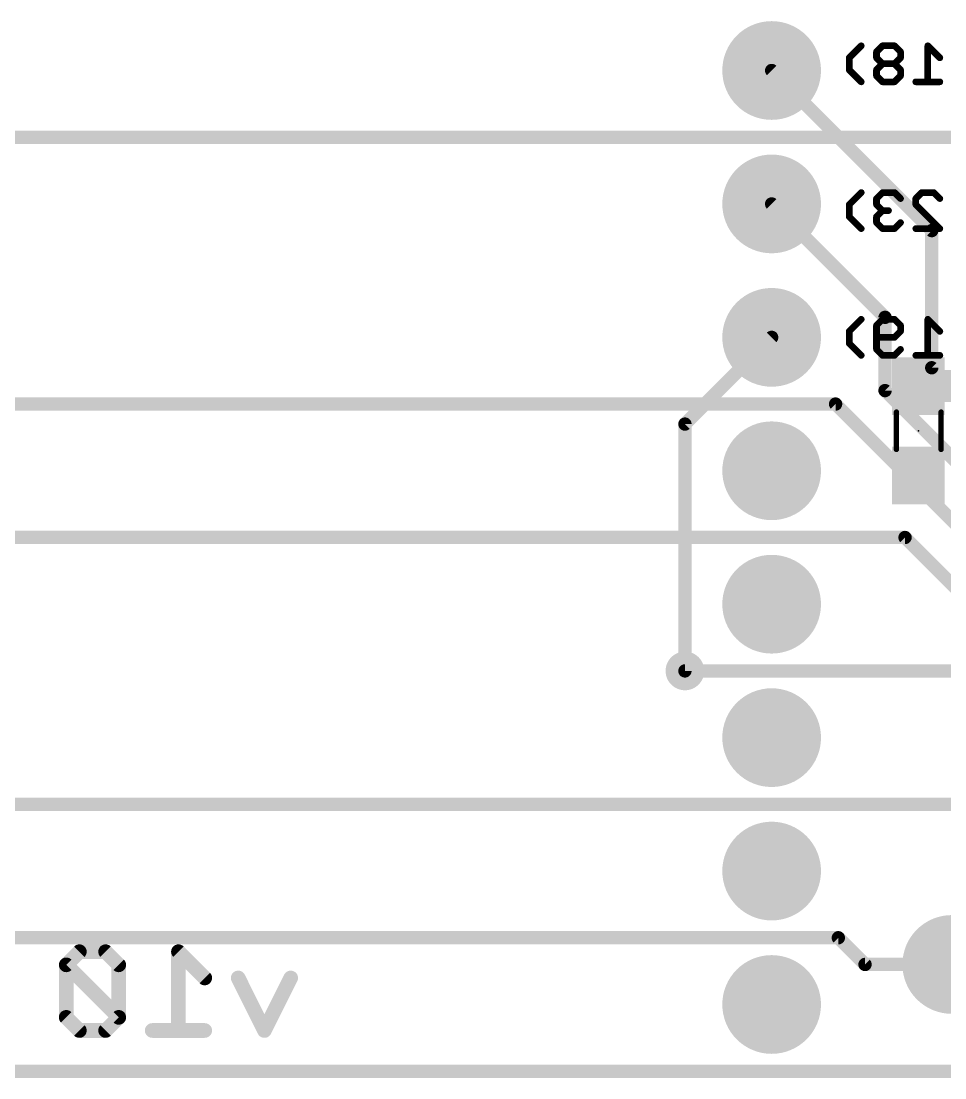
# Model space of a CAD drawing. Extents: x -8 to 102, y -79 to 54.
# Drawn here: x 17.46 to 35.05, y -0.13 to 19.99 of the extents above; entities that cross this region are included whole.
import ezdxf

# ---------------------------------------------------------------- set-up
doc = ezdxf.new("R2010")
doc.units = 0
for name, color, linetype in [('1', 12, 'CONTINUOUS'), ('16', 132, 'CONTINUOUS'), ('17', 110, 'CONTINUOUS'), ('18', 110, 'CONTINUOUS'), ('20', 53, 'CONTINUOUS'), ('22', 40, 'CONTINUOUS'), ('23', 53, 'CONTINUOUS'), ('51', 53, 'CONTINUOUS')]:
    doc.layers.add(name, color=color, linetype=linetype)

# ---------------------------------------------------------------- blocks, each defined once
blk = doc.blocks.new('ROUNDP')
at = {"const_width": 0.5}
blk.add_lwpolyline([(0, -0.25, 1), (0, 0.25, 1), (0, -0.25)], format="xyb", dxfattribs=at)
blk = doc.blocks.new('RECT')
blk.add_solid([(-0.5, -0.5), (0.5, -0.5), (-0.5, 0.5), (0.5, 0.5)])
blk = doc.blocks.new('ROUNDV')
at = {"const_width": 0.5}
blk.add_lwpolyline([(0, -0.25, 1), (0, 0.25, 1), (0, -0.25)], format="xyb", dxfattribs=at)

msp = doc.modelspace()

# ---------------------------------------------------------------- linework, layer by layer
at = {"layer": '1'}
for points, const_width in [([(36.195, 17.78), (10.16, 17.78)], 0.254), ([(31.75, 13.97), (30.099, 12.319)], 0.254), ([(34.544, 13.042), (36.957, 13.042)], 0.6096), ([(30.099, 12.319), (30.099, 7.62)], 0.254), ([(33.02, 2.54), (10.16, 2.54)], 0.254), ([(33.528, 2.032), (33.02, 2.54)], 0.254), ([(35.179, 2.032), (33.528, 2.032)], 0.254), ([(0, 0), (101.6, 0)], 0.254)]:
    msp.add_lwpolyline(points, dxfattribs=dict(at, const_width=const_width))
for points, const_width in [([(31.7949, 13.9251, 1), (31.7051, 14.0149)], 0.127), ([(34.544, 13.1944, 1), (34.544, 12.8896)], 0.3048), ([(30.1625, 12.319, 1), (30.0355, 12.319)], 0.127), ([(30.0541, 12.3639, 1), (30.1439, 12.2741)], 0.127), ([(30.0355, 7.62, 1), (30.1625, 7.62)], 0.127), ([(33.0649, 2.5849, 1), (32.9751, 2.4951)], 0.127), ([(33.02, 2.4765, 1), (33.02, 2.6035)], 0.127), ([(33.528, 2.0955, 1), (33.528, 1.9685)], 0.127), ([(33.4831, 1.9871, 1), (33.5729, 2.0769)], 0.127)]:
    msp.add_lwpolyline(points, format="xyb", dxfattribs=dict(at, const_width=const_width))
at = {"layer": '16'}
for points, const_width in [([(34.798, 16.002), (31.75, 19.05)], 0.254), ([(33.909, 14.351), (31.75, 16.51)], 0.254), ([(34.798, 13.3911), (34.798, 16.002)], 0.254), ([(33.909, 12.9563), (33.909, 14.351)], 0.254), ([(38.1307, 10.0584), (34.798, 13.3911)], 0.254), ([(37.4673, 9.398), (33.909, 12.9563)], 0.254), ([(32.9674, 12.7), (10.16, 12.7)], 0.254), ([(36.9045, 8.763), (32.9674, 12.7)], 0.254), ([(34.29, 10.16), (10.16, 10.16)], 0.254), ([(36.322, 8.128), (34.29, 10.16)], 0.254), ([(35.56, 7.62), (30.099, 7.62)], 0.254), ([(12.7, 5.08), (43.5081, 5.08)], 0.254), ([(18.569, 2.2746), (18.3191, 2.0246)], 0.2794), ([(19.069, 2.2746), (18.569, 2.2746)], 0.2794), ([(19.319, 2.0246), (19.069, 2.2746)], 0.2794), ([(20.9561, 1.7746), (20.4562, 2.2746)], 0.2794), ([(20.4562, 2.2746), (20.4562, 0.7747)], 0.2794), ([(18.3191, 2.0246), (18.3191, 1.0247)], 0.2794), ([(19.319, 1.0247), (18.3191, 2.0246)], 0.2794), ([(19.319, 1.0247), (19.319, 2.0246)], 0.2794), ([(22.0933, 0.7747), (21.5934, 1.7746)], 0.2794), ([(22.5933, 1.7746), (22.0933, 0.7747)], 0.2794), ([(18.3191, 1.0247), (18.569, 0.7747)], 0.2794), ([(19.069, 0.7747), (19.319, 1.0247)], 0.2794), ([(18.569, 0.7747), (19.069, 0.7747)], 0.2794), ([(20.9561, 0.7747), (19.9562, 0.7747)], 0.2794), ([(0, 0), (101.6, 0)], 0.254)]:
    msp.add_lwpolyline(points, dxfattribs=dict(at, const_width=const_width))
for points, const_width in [([(31.7949, 19.0949, 1), (31.7051, 19.0051)], 0.127), ([(31.7949, 16.5549, 1), (31.7051, 16.4651)], 0.127), ([(34.8615, 16.002, 1), (34.7345, 16.002)], 0.127), ([(34.7531, 15.9571, 1), (34.8429, 16.0469)], 0.127), ([(33.9725, 14.351, 1), (33.8455, 14.351)], 0.127), ([(33.8641, 14.3061, 1), (33.9539, 14.3959)], 0.127), ([(34.8429, 13.436, 1), (34.7531, 13.3462)], 0.127), ([(34.7345, 13.3911, 1), (34.8615, 13.3911)], 0.127), ([(33.9539, 13.0012, 1), (33.8641, 12.9114)], 0.127), ([(33.8455, 12.9563, 1), (33.9725, 12.9563)], 0.127), ([(33.0124, 12.7449, 1), (32.9225, 12.6551)], 0.127), ([(32.9674, 12.6365, 1), (32.9674, 12.7635)], 0.127), ([(34.3349, 10.2049, 1), (34.2451, 10.1151)], 0.127), ([(34.29, 10.0965, 1), (34.29, 10.2235)], 0.127), ([(30.099, 7.6835, 1), (30.099, 7.5565)], 0.127), ([(18.569, 2.3444, 1), (18.569, 2.2047)], 0.1397), ([(18.6184, 2.2252, 1), (18.5197, 2.324)], 0.1397), ([(19.1184, 2.324, 1), (19.0196, 2.2252)], 0.1397), ([(19.069, 2.2047, 1), (19.069, 2.3444)], 0.1397), ([(20.526, 2.2746, 1), (20.3863, 2.2746)], 0.1397), ([(20.5056, 2.324, 1), (20.4068, 2.2252)], 0.1397), ([(18.3889, 2.0246, 1), (18.2492, 2.0246)], 0.1397), ([(18.3685, 2.074, 1), (18.2697, 1.9752)], 0.1397), ([(18.2697, 2.074, 1), (18.3685, 1.9752)], 0.1397), ([(19.3888, 2.0246, 1), (19.2491, 2.0246)], 0.1397), ([(19.2696, 1.9752, 1), (19.3684, 2.074)], 0.1397), ([(20.9068, 1.7252, 1), (21.0055, 1.824)], 0.1397), ([(21.6559, 1.8059, 1), (21.5309, 1.7434)], 0.1397), ([(22.6558, 1.7434, 1), (22.5308, 1.8059)], 0.1397), ([(18.2492, 1.0247, 1), (18.3889, 1.0247)], 0.1397), ([(18.3685, 1.0741, 1), (18.2697, 0.9753)], 0.1397), ([(19.2491, 1.0247, 1), (19.3888, 1.0247)], 0.1397), ([(19.3684, 0.9753, 1), (19.2696, 1.0741)], 0.1397), ([(19.2696, 0.9753, 1), (19.3684, 1.0741)], 0.1397), ([(18.569, 0.8446, 1), (18.569, 0.7049)], 0.1397), ([(18.5197, 0.7253, 1), (18.6184, 0.8241)], 0.1397), ([(19.0196, 0.8241, 1), (19.1184, 0.7253)], 0.1397), ([(19.069, 0.7049, 1), (19.069, 0.8446)], 0.1397), ([(19.9562, 0.8446, 1), (19.9562, 0.7049)], 0.1397), ([(20.3863, 0.7747, 1), (20.526, 0.7747)], 0.1397), ([(20.9561, 0.7049, 1), (20.9561, 0.8446)], 0.1397), ([(22.0309, 0.8059, 1), (22.1558, 0.7435)], 0.1397), ([(22.0309, 0.7435, 1), (22.1558, 0.8059)], 0.1397)]:
    msp.add_lwpolyline(points, format="xyb", dxfattribs=dict(at, const_width=const_width))
at = {"layer": '20', "const_width": 0.2032}
msp.add_lwpolyline([(0, 0), (101.6, 0)], dxfattribs=at)
at = {"layer": '22', "const_width": 0.127}
for points in [[(33.2266, 19.2917), (33.4554, 19.5205)], [(33.8607, 19.5205), (33.7463, 19.4061)], [(34.0895, 19.5205), (33.8607, 19.5205)], [(34.2039, 19.4061), (34.0895, 19.5205)], [(34.9523, 19.2917), (34.7235, 19.5205)], [(34.7235, 19.5205), (34.7235, 18.8341)], [(33.2266, 19.0629), (33.2266, 19.2917)], [(33.7463, 19.4061), (33.7463, 19.2917)], [(33.7463, 19.2917), (33.8607, 19.1773)], [(34.0895, 19.1773), (34.2039, 19.2917)], [(34.2039, 19.2917), (34.2039, 19.4061)], [(33.4554, 18.8341), (33.2266, 19.0629)], [(33.8607, 19.1773), (33.7463, 19.0629)], [(33.7463, 19.0629), (33.7463, 18.9485)], [(34.0895, 19.1773), (33.8607, 19.1773)], [(34.2039, 19.0629), (34.0895, 19.1773)], [(34.2039, 18.9485), (34.2039, 19.0629)], [(33.7463, 18.9485), (33.8607, 18.8341)], [(34.0895, 18.8341), (34.2039, 18.9485)], [(33.8607, 18.8341), (34.0895, 18.8341)], [(34.9523, 18.8341), (34.4947, 18.8341)], [(33.2266, 16.4977), (33.4554, 16.7265)], [(33.8607, 16.7265), (33.7463, 16.6121)], [(34.0895, 16.7265), (33.8607, 16.7265)], [(34.2039, 16.6121), (34.0895, 16.7265)], [(34.4947, 16.6121), (34.6091, 16.7265)], [(34.6091, 16.7265), (34.8379, 16.7265)], [(34.8379, 16.7265), (34.9523, 16.6121)], [(33.2266, 16.2689), (33.2266, 16.4977)], [(33.7463, 16.6121), (33.7463, 16.4977)], [(33.7463, 16.4977), (33.8607, 16.3833)], [(34.4947, 16.4977), (34.4947, 16.6121)], [(34.9523, 16.0401), (34.4947, 16.4977)], [(33.4554, 16.0401), (33.2266, 16.2689)], [(33.8607, 16.3833), (33.7463, 16.2689)], [(33.7463, 16.2689), (33.7463, 16.1545)], [(33.8607, 16.3833), (33.9751, 16.3833)], [(33.7463, 16.1545), (33.8607, 16.0401)], [(33.8607, 16.0401), (34.0895, 16.0401)], [(34.0895, 16.0401), (34.2039, 16.1545)], [(34.4947, 16.0401), (34.9523, 16.0401)], [(33.2266, 14.0847), (33.4554, 14.3135)], [(33.7463, 14.1991), (33.8607, 14.3135)], [(33.8607, 14.3135), (34.0895, 14.3135)], [(34.0895, 14.3135), (34.2039, 14.1991)], [(34.9523, 14.0847), (34.7235, 14.3135)], [(34.7235, 14.3135), (34.7235, 13.6271)], [(33.2266, 13.8559), (33.2266, 14.0847)], [(33.7463, 13.7415), (33.7463, 14.1991)], [(34.2039, 14.0847), (34.0895, 13.9703)], [(34.2039, 14.1991), (34.2039, 14.0847)], [(33.4554, 13.6271), (33.2266, 13.8559)], [(34.0895, 13.9703), (33.7463, 13.9703)], [(33.8607, 13.6271), (33.7463, 13.7415)], [(34.0895, 13.6271), (33.8607, 13.6271)], [(34.2039, 13.7415), (34.0895, 13.6271)], [(34.9523, 13.6271), (34.4947, 13.6271)]]:
    msp.add_lwpolyline(points, dxfattribs=at)
at = {"layer": '22', "const_width": 0.0635}
for points in [[(33.4779, 19.498, 1), (33.433, 19.5429)], [(33.8607, 19.5522, 1), (33.8607, 19.4887)], [(33.8831, 19.498, 1), (33.8382, 19.5429)], [(34.1119, 19.5429, 1), (34.067, 19.498)], [(34.0895, 19.4887, 1), (34.0895, 19.5522)], [(34.7552, 19.5205, 1), (34.6917, 19.5205)], [(34.7459, 19.5429, 1), (34.701, 19.498)], [(33.2584, 19.2917, 1), (33.1949, 19.2917)], [(33.2042, 19.3141, 1), (33.2491, 19.2692)], [(33.778, 19.4061, 1), (33.7145, 19.4061)], [(33.7145, 19.2917, 1), (33.778, 19.2917)], [(33.7238, 19.4285, 1), (33.7687, 19.3836)], [(33.7687, 19.3141, 1), (33.7238, 19.2692)], [(34.2356, 19.4061, 1), (34.1721, 19.4061)], [(34.1721, 19.2917, 1), (34.2356, 19.2917)], [(34.1814, 19.3836, 1), (34.2263, 19.4285)], [(34.2263, 19.2692, 1), (34.1814, 19.3141)], [(34.9298, 19.2692, 1), (34.9747, 19.3141)], [(33.2491, 19.0853, 1), (33.2042, 19.0404)], [(33.778, 19.0629, 1), (33.7145, 19.0629)], [(33.7238, 19.0853, 1), (33.7687, 19.0404)], [(33.8607, 19.209, 1), (33.8607, 19.1455)], [(33.8831, 19.1548, 1), (33.8382, 19.1997)], [(33.8382, 19.1548, 1), (33.8831, 19.1997)], [(34.1119, 19.1997, 1), (34.067, 19.1548)], [(34.067, 19.1997, 1), (34.1119, 19.1548)], [(34.0895, 19.1455, 1), (34.0895, 19.209)], [(34.2356, 19.0629, 1), (34.1721, 19.0629)], [(34.1814, 19.0404, 1), (34.2263, 19.0853)], [(33.1949, 19.0629, 1), (33.2584, 19.0629)], [(33.7145, 18.9485, 1), (33.778, 18.9485)], [(33.7687, 18.9709, 1), (33.7238, 18.926)], [(34.1721, 18.9485, 1), (34.2356, 18.9485)], [(34.2263, 18.926, 1), (34.1814, 18.9709)], [(33.433, 18.8116, 1), (33.4779, 18.8566)], [(33.8607, 18.8658, 1), (33.8607, 18.8024)], [(33.8382, 18.8116, 1), (33.8831, 18.8566)], [(34.067, 18.8566, 1), (34.1119, 18.8116)], [(34.0895, 18.8024, 1), (34.0895, 18.8658)], [(34.4947, 18.8658, 1), (34.4947, 18.8024)], [(34.6917, 18.8341, 1), (34.7552, 18.8341)], [(34.9523, 18.8024, 1), (34.9523, 18.8658)], [(33.4779, 16.704, 1), (33.433, 16.7489)], [(33.8607, 16.7582, 1), (33.8607, 16.6947)], [(33.8831, 16.704, 1), (33.8382, 16.7489)], [(34.1119, 16.7489, 1), (34.067, 16.704)], [(34.0895, 16.6947, 1), (34.0895, 16.7582)], [(34.6091, 16.7582, 1), (34.6091, 16.6947)], [(34.6315, 16.704, 1), (34.5866, 16.7489)], [(34.8603, 16.7489, 1), (34.8154, 16.704)], [(34.8379, 16.6947, 1), (34.8379, 16.7582)], [(33.2584, 16.4977, 1), (33.1949, 16.4977)], [(33.2042, 16.5201, 1), (33.2491, 16.4752)], [(33.778, 16.6121, 1), (33.7145, 16.6121)], [(33.7145, 16.4977, 1), (33.778, 16.4977)], [(33.7238, 16.6345, 1), (33.7687, 16.5896)], [(33.7687, 16.5201, 1), (33.7238, 16.4752)], [(34.1814, 16.5896, 1), (34.2263, 16.6345)], [(34.5264, 16.6121, 1), (34.4629, 16.6121)], [(34.4629, 16.4977, 1), (34.5264, 16.4977)], [(34.4722, 16.6345, 1), (34.5171, 16.5896)], [(34.5171, 16.5201, 1), (34.4722, 16.4752)], [(34.9298, 16.5896, 1), (34.9747, 16.6345)], [(33.1949, 16.2689, 1), (33.2584, 16.2689)], [(33.2491, 16.2913, 1), (33.2042, 16.2464)], [(33.778, 16.2689, 1), (33.7145, 16.2689)], [(33.7238, 16.2913, 1), (33.7687, 16.2464)], [(33.8607, 16.415, 1), (33.8607, 16.3515)], [(33.8831, 16.3608, 1), (33.8382, 16.4057)], [(33.8382, 16.3608, 1), (33.8831, 16.4057)], [(33.9751, 16.3515, 1), (33.9751, 16.415)], [(33.433, 16.0176, 1), (33.4779, 16.0626)], [(33.7145, 16.1545, 1), (33.778, 16.1545)], [(33.7687, 16.1769, 1), (33.7238, 16.132)], [(33.8607, 16.0719, 1), (33.8607, 16.0084)], [(33.8382, 16.0176, 1), (33.8831, 16.0626)], [(34.067, 16.0626, 1), (34.1119, 16.0176)], [(34.0895, 16.0084, 1), (34.0895, 16.0719)], [(34.2263, 16.132, 1), (34.1814, 16.1769)], [(34.4947, 16.0719, 1), (34.4947, 16.0084)], [(34.9298, 16.0176, 1), (34.9747, 16.0626)], [(34.9523, 16.0084, 1), (34.9523, 16.0719)], [(33.4779, 14.291, 1), (33.433, 14.3359)], [(33.8607, 14.3452, 1), (33.8607, 14.2817)], [(33.8831, 14.291, 1), (33.8382, 14.3359)], [(34.1119, 14.3359, 1), (34.067, 14.291)], [(34.0895, 14.2817, 1), (34.0895, 14.3452)], [(34.7552, 14.3135, 1), (34.6917, 14.3135)], [(34.7459, 14.3359, 1), (34.701, 14.291)], [(33.2584, 14.0847, 1), (33.1949, 14.0847)], [(33.2042, 14.1071, 1), (33.2491, 14.0622)], [(33.778, 14.1991, 1), (33.7145, 14.1991)], [(33.7238, 14.2215, 1), (33.7687, 14.1766)], [(34.2356, 14.1991, 1), (34.1721, 14.1991)], [(34.1721, 14.0847, 1), (34.2356, 14.0847)], [(34.1814, 14.1766, 1), (34.2263, 14.2215)], [(34.2263, 14.0622, 1), (34.1814, 14.1071)], [(34.9298, 14.0622, 1), (34.9747, 14.1071)], [(33.1949, 13.8559, 1), (33.2584, 13.8559)], [(33.2491, 13.8783, 1), (33.2042, 13.8334)], [(33.7463, 14.002, 1), (33.7463, 13.9385)], [(34.067, 13.9927, 1), (34.1119, 13.9478)], [(34.0895, 13.9385, 1), (34.0895, 14.002)], [(33.433, 13.6046, 1), (33.4779, 13.6496)], [(33.7145, 13.7415, 1), (33.778, 13.7415)], [(33.7687, 13.7639, 1), (33.7238, 13.719)], [(33.8607, 13.6589, 1), (33.8607, 13.5953)], [(33.8382, 13.6046, 1), (33.8831, 13.6496)], [(34.067, 13.6496, 1), (34.1119, 13.6046)], [(34.0895, 13.5953, 1), (34.0895, 13.6589)], [(34.2263, 13.719, 1), (34.1814, 13.7639)], [(34.4947, 13.6589, 1), (34.4947, 13.5953)], [(34.9523, 13.5953, 1), (34.9523, 13.6589)], [(34.6917, 13.6271, 1), (34.7552, 13.6271)]]:
    msp.add_lwpolyline(points, format="xyb", dxfattribs=at)
at = {"layer": '23'}
msp.add_point((34.544, 12.192), dxfattribs=at)
at = {"layer": '51', "const_width": 0.1016}
for points in [[(34.125, 12.548), (34.125, 11.836)], [(34.976, 12.548), (34.976, 11.836)]]:
    msp.add_lwpolyline(points, dxfattribs=at)
at = {"layer": '51', "const_width": 0.0508}
for points in [[(34.1504, 12.548, 1), (34.0996, 12.548)], [(35.0014, 12.548, 1), (34.9506, 12.548)], [(34.0996, 11.836, 1), (34.1504, 11.836)], [(34.9506, 11.836, 1), (35.0014, 11.836)]]:
    msp.add_lwpolyline(points, format="xyb", dxfattribs=at)

# ---------------------------------------------------------------- block references
at = {"layer": '1', "xscale": 1.1, "rotation": 270}
for p in [(34.544, 13.042), (34.544, 11.342)]:
    msp.add_blockref('RECT', p, dxfattribs=at)
at = {"layer": '17', "xscale": 1.8796, "yscale": 1.8796, "rotation": 180}
for p in [(31.75, 19.05), (31.75, 19.05), (31.75, 16.51), (31.75, 16.51), (31.75, 13.97), (31.75, 13.97), (31.75, 11.43), (31.75, 11.43), (31.75, 8.89), (31.75, 8.89), (31.75, 6.35), (31.75, 6.35), (31.75, 3.81), (31.75, 3.81), (35.179, 2.032), (35.179, 2.032), (31.75, 1.27), (31.75, 1.27)]:
    msp.add_blockref('ROUNDP', p, dxfattribs=at)
at = {"layer": '18', "xscale": 0.7366, "yscale": 0.7366}
msp.add_blockref('ROUNDV', (30.099, 7.62), dxfattribs=at)
msp.add_blockref('ROUNDV', (30.099, 7.62), dxfattribs=at)
at = {"layer": '51', "xscale": 0.5001, "yscale": 0.95, "rotation": 270}
for p in [(34.5491, 12.7802), (34.5491, 11.6118)]:
    msp.add_blockref('RECT', p, dxfattribs=at)

doc.saveas('drawing.dxf')
